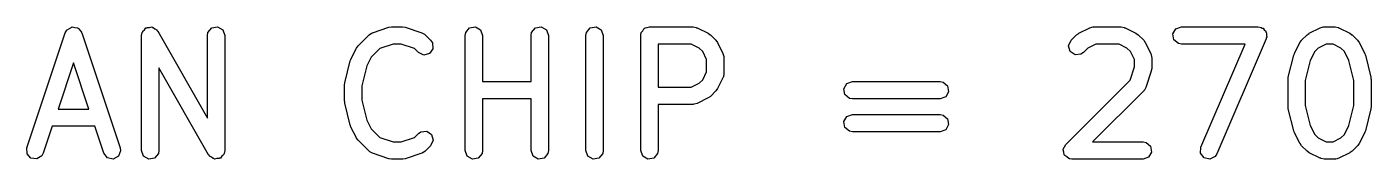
# Model space of a CAD drawing. Extents: x -3.87 to 1.04, y -1.6 to 1.04.
# Drawn here: x -2.701 to -2.2415, y -1.3731 to -1.3279 of the extents above; entities that cross this region are included whole.
import ezdxf

# ---------------------------------------------------------------- set-up
doc = ezdxf.new("R2010")
doc.units = 0
doc.header["$MEASUREMENT"] = 0
doc.layers.add('BLACK', color=7, linetype='CONTINUOUS')

msp = doc.modelspace()

# ---------------------------------------------------------------- linework, layer by layer
at = {"layer": 'BLACK', "linetype": 'CONTINUOUS'}
for p, q in [((-2.70095, -1.36925), (-2.68782, -1.32988)), ((-2.68782, -1.32988), (-2.68733, -1.32898)), ((-2.68733, -1.32898), (-2.68726, -1.32893)), ((-2.68726, -1.32893), (-2.68723, -1.32885)), ((-2.68723, -1.32885), (-2.68641, -1.32841)), ((-2.68641, -1.32841), (-2.68561, -1.32792)), ((-2.68561, -1.32792), (-2.68553, -1.32793)), ((-2.68553, -1.32793), (-2.68545, -1.32789)), ((-2.68545, -1.32789), (-2.68454, -1.32808)), ((-2.68454, -1.32808), (-2.68361, -1.32822)), ((-2.68361, -1.32822), (-2.68356, -1.32828)), ((-2.68356, -1.32828), (-2.68347, -1.3283)), ((-2.68347, -1.3283), (-2.68289, -1.32903)), ((-2.68289, -1.32903), (-2.68227, -1.32973)), ((-2.68227, -1.32973), (-2.68227, -1.32981)), ((-2.68227, -1.32981), (-2.68222, -1.32988)), ((-2.68222, -1.32988), (-2.6691, -1.36925)), ((-2.66173, -1.33081), (-2.66155, -1.3298)), ((-2.66173, -1.37018), (-2.66173, -1.33081)), ((-2.66155, -1.3298), (-2.66137, -1.32959)), ((-2.66137, -1.32959), (-2.66132, -1.32932)), ((-2.66132, -1.32932), (-2.66074, -1.32884)), ((-2.66074, -1.32884), (-2.66025, -1.32825)), ((-2.66025, -1.32825), (-2.65998, -1.32821)), ((-2.65998, -1.32821), (-2.65977, -1.32803)), ((-2.65977, -1.32803), (-2.65901, -1.32804)), ((-2.65901, -1.32804), (-2.65826, -1.3279)), ((-2.65826, -1.3279), (-2.65802, -1.32804)), ((-2.65802, -1.32804), (-2.65775, -1.32804)), ((-2.65775, -1.32804), (-2.65717, -1.32853)), ((-2.65717, -1.32853), (-2.65651, -1.32891)), ((-2.65651, -1.32891), (-2.65642, -1.32917)), ((-2.65642, -1.32917), (-2.65621, -1.32935)), ((-2.65621, -1.32935), (-2.63923, -1.35906)), ((-2.63923, -1.33081), (-2.63905, -1.3298)), ((-2.63923, -1.35906), (-2.63923, -1.33081)), ((-2.63905, -1.3298), (-2.63775, -1.32825)), ((-2.63775, -1.32825), (-2.63576, -1.3279)), ((-2.63576, -1.3279), (-2.63401, -1.32891)), ((-2.63401, -1.32891), (-2.63332, -1.33081)), ((-2.63332, -1.33081), (-2.63332, -1.37018)), ((-2.58775, -1.33435), (-2.584, -1.3306)), ((-2.584, -1.3306), (-2.58316, -1.33001)), ((-2.58316, -1.33001), (-2.58298, -1.33)), ((-2.58298, -1.33), (-2.58284, -1.32989)), ((-2.58284, -1.32989), (-2.57722, -1.32801)), ((-2.57722, -1.32801), (-2.57634, -1.32788)), ((-2.57634, -1.32788), (-2.57628, -1.32786)), ((-2.57628, -1.32786), (-2.57253, -1.32786)), ((-2.57253, -1.32786), (-2.57167, -1.32801)), ((-2.57167, -1.32801), (-2.5716, -1.32801)), ((-2.5716, -1.32801), (-2.56598, -1.32989)), ((-2.56598, -1.32989), (-2.56507, -1.33037)), ((-2.56507, -1.33037), (-2.56498, -1.33052)), ((-2.56498, -1.33052), (-2.56482, -1.3306)), ((-2.56482, -1.3306), (-2.56295, -1.33247)), ((-2.55112, -1.33081), (-2.55094, -1.3298)), ((-2.55112, -1.37018), (-2.55112, -1.33081)), ((-2.55094, -1.3298), (-2.54964, -1.32825)), ((-2.54964, -1.32825), (-2.54765, -1.3279)), ((-2.54765, -1.3279), (-2.5459, -1.32891)), ((-2.5459, -1.32891), (-2.54521, -1.33081)), ((-2.54521, -1.33081), (-2.54521, -1.34661)), ((-2.52862, -1.33081), (-2.52844, -1.3298)), ((-2.52862, -1.34661), (-2.52862, -1.33081)), ((-2.52844, -1.3298), (-2.52714, -1.32825)), ((-2.52714, -1.32825), (-2.52515, -1.3279)), ((-2.52515, -1.3279), (-2.5234, -1.32891)), ((-2.5234, -1.32891), (-2.52271, -1.33081)), ((-2.52271, -1.33081), (-2.52271, -1.37018)), ((-2.50987, -1.33081), (-2.50969, -1.3298)), ((-2.50987, -1.37018), (-2.50987, -1.33081)), ((-2.50969, -1.3298), (-2.50839, -1.32825)), ((-2.50839, -1.32825), (-2.50641, -1.3279)), ((-2.50641, -1.3279), (-2.50466, -1.32891)), ((-2.50466, -1.32891), (-2.50397, -1.33081)), ((-2.50397, -1.33081), (-2.50397, -1.37018)), ((-2.49112, -1.33081), (-2.49106, -1.33043)), ((-2.49112, -1.37018), (-2.49112, -1.33081)), ((-2.49108, -1.3303), (-2.49101, -1.33019)), ((-2.49106, -1.33043), (-2.49108, -1.3303)), ((-2.49101, -1.33019), (-2.49094, -1.3298)), ((-2.49094, -1.3298), (-2.49045, -1.32921)), ((-2.49045, -1.32921), (-2.49007, -1.32855)), ((-2.49007, -1.32855), (-2.48982, -1.32846)), ((-2.48982, -1.32846), (-2.48965, -1.32825)), ((-2.48965, -1.32825), (-2.48889, -1.32812)), ((-2.48889, -1.32812), (-2.48817, -1.32786)), ((-2.48817, -1.32786), (-2.47317, -1.32786)), ((-2.47317, -1.32786), (-2.47216, -1.32804)), ((-2.47216, -1.32804), (-2.47203, -1.32815)), ((-2.47203, -1.32815), (-2.47185, -1.32817)), ((-2.47185, -1.32817), (-2.4681, -1.33005)), ((-2.4681, -1.33005), (-2.46739, -1.33057)), ((-2.46739, -1.33057), (-2.46733, -1.3306)), ((-2.46733, -1.3306), (-2.46546, -1.33247)), ((-2.34403, -1.33247), (-2.34215, -1.3306)), ((-2.34215, -1.3306), (-2.34143, -1.33009)), ((-2.34143, -1.33009), (-2.34138, -1.33005)), ((-2.34138, -1.33005), (-2.33763, -1.32817)), ((-2.33763, -1.32817), (-2.33665, -1.32788)), ((-2.33665, -1.32788), (-2.33648, -1.32792)), ((-2.33648, -1.32792), (-2.33631, -1.32786)), ((-2.33631, -1.32786), (-2.32694, -1.32786)), ((-2.32694, -1.32786), (-2.32593, -1.32804)), ((-2.32593, -1.32804), (-2.3258, -1.32815)), ((-2.3258, -1.32815), (-2.32562, -1.32817)), ((-2.32562, -1.32817), (-2.32187, -1.33005)), ((-2.32187, -1.33005), (-2.32116, -1.33057)), ((-2.32116, -1.33057), (-2.3211, -1.3306)), ((-2.3211, -1.3306), (-2.31923, -1.33247)), ((-2.30923, -1.3303), (-2.30822, -1.32855)), ((-2.30888, -1.33229), (-2.30923, -1.3303)), ((-2.30733, -1.33359), (-2.30888, -1.33229)), ((-2.30822, -1.32855), (-2.30632, -1.32786)), ((-2.30632, -1.32786), (-2.28007, -1.32786)), ((-2.27736, -1.33197), (-2.29423, -1.37135)), ((-2.28007, -1.32786), (-2.27906, -1.32804)), ((-2.27906, -1.32804), (-2.27879, -1.32826)), ((-2.27879, -1.32826), (-2.27845, -1.32834)), ((-2.27845, -1.32834), (-2.27804, -1.32889)), ((-2.27804, -1.32889), (-2.27751, -1.32934)), ((-2.27751, -1.32934), (-2.27745, -1.32968)), ((-2.27745, -1.32968), (-2.27724, -1.32996)), ((-2.27734, -1.33163), (-2.27736, -1.33197)), ((-2.27716, -1.33132), (-2.27734, -1.33163)), ((-2.27724, -1.32996), (-2.27728, -1.33065)), ((-2.27728, -1.33065), (-2.27716, -1.33132)), ((-2.26529, -1.33247), (-2.26341, -1.3306)), ((-2.26341, -1.3306), (-2.26269, -1.33009)), ((-2.26269, -1.33009), (-2.26264, -1.33005)), ((-2.26264, -1.33005), (-2.25889, -1.32817)), ((-2.25889, -1.32817), (-2.25791, -1.32788)), ((-2.25791, -1.32788), (-2.25774, -1.32792)), ((-2.25774, -1.32792), (-2.25757, -1.32786)), ((-2.25757, -1.32786), (-2.25382, -1.32786)), ((-2.25382, -1.32786), (-2.25281, -1.32804)), ((-2.25281, -1.32804), (-2.25268, -1.32815)), ((-2.25268, -1.32815), (-2.2525, -1.32817)), ((-2.2525, -1.32817), (-2.24875, -1.33005)), ((-2.24875, -1.33005), (-2.24805, -1.33057)), ((-2.24805, -1.33057), (-2.24799, -1.3306)), ((-2.24799, -1.3306), (-2.24611, -1.33247)), ((-2.59017, -1.33887), (-2.5883, -1.33512)), ((-2.5883, -1.33512), (-2.58777, -1.33441)), ((-2.58777, -1.33441), (-2.58775, -1.33435)), ((-2.58031, -1.33527), (-2.58323, -1.33819)), ((-2.57581, -1.33376), (-2.58031, -1.33527)), ((-2.57301, -1.33376), (-2.57581, -1.33376)), ((-2.56851, -1.33527), (-2.57301, -1.33376)), ((-2.56712, -1.33665), (-2.56851, -1.33527)), ((-2.56529, -1.3375), (-2.56712, -1.33665)), ((-2.56334, -1.33698), (-2.56529, -1.3375)), ((-2.56218, -1.33533), (-2.56334, -1.33698)), ((-2.56295, -1.33247), (-2.56236, -1.33331)), ((-2.56236, -1.33331), (-2.56218, -1.33533)), ((-2.47387, -1.33376), (-2.48522, -1.33376)), ((-2.48522, -1.33376), (-2.48522, -1.34848)), ((-2.47117, -1.33511), (-2.47387, -1.33376)), ((-2.46997, -1.33631), (-2.47117, -1.33511)), ((-2.46863, -1.33901), (-2.46997, -1.33631)), ((-2.46546, -1.33247), (-2.46495, -1.3332)), ((-2.46495, -1.3332), (-2.46491, -1.33324)), ((-2.46491, -1.33324), (-2.46303, -1.33699)), ((-2.46303, -1.33699), (-2.46274, -1.33797)), ((-2.34488, -1.3343), (-2.34403, -1.33247)), ((-2.34436, -1.33625), (-2.34488, -1.3343)), ((-2.3427, -1.33741), (-2.34436, -1.33625)), ((-2.33985, -1.33665), (-2.34069, -1.33724)), ((-2.33831, -1.33511), (-2.33985, -1.33665)), ((-2.33562, -1.33376), (-2.33831, -1.33511)), ((-2.32764, -1.33376), (-2.33562, -1.33376)), ((-2.32494, -1.33511), (-2.32764, -1.33376)), ((-2.32374, -1.33631), (-2.32494, -1.33511)), ((-2.32239, -1.33901), (-2.32374, -1.33631)), ((-2.31923, -1.33247), (-2.31872, -1.3332)), ((-2.31872, -1.3332), (-2.31868, -1.33324)), ((-2.31868, -1.33324), (-2.3168, -1.33699)), ((-2.3168, -1.33699), (-2.31651, -1.33797)), ((-2.30632, -1.33376), (-2.30733, -1.33359)), ((-2.28455, -1.33376), (-2.30632, -1.33376)), ((-2.29966, -1.36902), (-2.28455, -1.33376)), ((-2.26773, -1.33713), (-2.26771, -1.33699)), ((-2.26771, -1.33699), (-2.26584, -1.33324)), ((-2.26584, -1.33324), (-2.26531, -1.33253)), ((-2.26531, -1.33253), (-2.26529, -1.33247)), ((-2.26077, -1.33631), (-2.26229, -1.33934)), ((-2.25957, -1.33511), (-2.26077, -1.33631)), ((-2.25688, -1.33376), (-2.25957, -1.33511)), ((-2.25452, -1.33376), (-2.25688, -1.33376)), ((-2.25182, -1.33511), (-2.25452, -1.33376)), ((-2.25063, -1.33631), (-2.25182, -1.33511)), ((-2.24911, -1.33934), (-2.25063, -1.33631)), ((-2.24611, -1.33247), (-2.24561, -1.3332)), ((-2.24561, -1.3332), (-2.24556, -1.33324)), ((-2.24556, -1.33324), (-2.24368, -1.33699)), ((-2.24368, -1.33699), (-2.24354, -1.33748)), ((-2.68502, -1.34015), (-2.6903, -1.35598)), ((-2.67974, -1.35598), (-2.68502, -1.34015)), ((-2.59227, -1.34697), (-2.5904, -1.33947)), ((-2.5904, -1.33947), (-2.59019, -1.339)), ((-2.59019, -1.339), (-2.59017, -1.33887)), ((-2.58475, -1.34122), (-2.58645, -1.34805)), ((-2.58323, -1.33819), (-2.58475, -1.34122)), ((-2.46863, -1.34324), (-2.46863, -1.33901)), ((-2.46274, -1.33797), (-2.46278, -1.33814)), ((-2.46278, -1.33814), (-2.46272, -1.33831)), ((-2.46272, -1.33831), (-2.46272, -1.34394)), ((-2.34069, -1.33724), (-2.3427, -1.33741)), ((-2.3239, -1.34609), (-2.32239, -1.34158)), ((-2.32239, -1.34158), (-2.32239, -1.33901)), ((-2.31651, -1.33797), (-2.31655, -1.33814)), ((-2.31655, -1.33814), (-2.31649, -1.33831)), ((-2.31649, -1.33831), (-2.31649, -1.34206)), ((-2.26981, -1.34509), (-2.26794, -1.33759)), ((-2.26794, -1.33759), (-2.26773, -1.33713)), ((-2.26229, -1.33934), (-2.264, -1.34617)), ((-2.2474, -1.34617), (-2.24911, -1.33934)), ((-2.24354, -1.33748), (-2.24346, -1.33759)), ((-2.24346, -1.33759), (-2.24159, -1.34509)), ((-2.63884, -1.37165), (-2.65582, -1.34193)), ((-2.65582, -1.34193), (-2.65582, -1.37018)), ((-2.47117, -1.34713), (-2.46997, -1.34594)), ((-2.46997, -1.34594), (-2.46863, -1.34324)), ((-2.46303, -1.34526), (-2.46491, -1.34901)), ((-2.46301, -1.34508), (-2.46303, -1.34526)), ((-2.4629, -1.34495), (-2.46301, -1.34508)), ((-2.46272, -1.34394), (-2.4629, -1.34495)), ((-2.3459, -1.36809), (-2.3239, -1.34609)), ((-2.31664, -1.34299), (-2.31851, -1.34862)), ((-2.31649, -1.34206), (-2.31664, -1.34293)), ((-2.31664, -1.34293), (-2.31664, -1.34299)), ((-2.2699, -1.34581), (-2.2698, -1.34523)), ((-2.2699, -1.35518), (-2.2699, -1.34581)), ((-2.2698, -1.34523), (-2.26981, -1.34509)), ((-2.264, -1.34617), (-2.264, -1.35482)), ((-2.2474, -1.35482), (-2.2474, -1.34617)), ((-2.24159, -1.34509), (-2.24154, -1.34568)), ((-2.24154, -1.34568), (-2.2415, -1.34581)), ((-2.2415, -1.34581), (-2.2415, -1.35518)), ((-2.59236, -1.34768), (-2.59226, -1.3471)), ((-2.59236, -1.35331), (-2.59236, -1.34768)), ((-2.59226, -1.3471), (-2.59227, -1.34697)), ((-2.58645, -1.34805), (-2.58645, -1.35295)), ((-2.54521, -1.34661), (-2.52862, -1.34661)), ((-2.48522, -1.34848), (-2.47387, -1.34848)), ((-2.47387, -1.34848), (-2.47117, -1.34713)), ((-2.46546, -1.34977), (-2.46733, -1.35165)), ((-2.46543, -1.34971), (-2.46546, -1.34977)), ((-2.46491, -1.34901), (-2.46543, -1.34971)), ((-2.42171, -1.34905), (-2.4207, -1.3473)), ((-2.42136, -1.35104), (-2.42171, -1.34905)), ((-2.4207, -1.3473), (-2.4188, -1.34661)), ((-2.4188, -1.34661), (-2.38881, -1.34661)), ((-2.38881, -1.34661), (-2.3878, -1.34678)), ((-2.3878, -1.34678), (-2.38625, -1.34808)), ((-2.3859, -1.35007), (-2.38691, -1.35182)), ((-2.38625, -1.34808), (-2.3859, -1.35007)), ((-2.31923, -1.34977), (-2.33668, -1.36723)), ((-2.31915, -1.34961), (-2.31923, -1.34977)), ((-2.319, -1.34952), (-2.31915, -1.34961)), ((-2.31851, -1.34862), (-2.319, -1.34952)), ((-2.59231, -1.35344), (-2.59236, -1.35331)), ((-2.59227, -1.35403), (-2.59231, -1.35344)), ((-2.5904, -1.36152), (-2.59227, -1.35403)), ((-2.58645, -1.35295), (-2.58475, -1.35978)), ((-2.52862, -1.35251), (-2.54521, -1.35251)), ((-2.54521, -1.35251), (-2.54521, -1.37018)), ((-2.52862, -1.37018), (-2.52862, -1.35251)), ((-2.47317, -1.35439), (-2.48522, -1.35439)), ((-2.48522, -1.35439), (-2.48522, -1.37018)), ((-2.47301, -1.35433), (-2.47317, -1.35439)), ((-2.47283, -1.35437), (-2.47301, -1.35433)), ((-2.47185, -1.35408), (-2.47283, -1.35437)), ((-2.4681, -1.3522), (-2.47185, -1.35408)), ((-2.46806, -1.35215), (-2.4681, -1.3522)), ((-2.46733, -1.35165), (-2.46806, -1.35215)), ((-2.41981, -1.35233), (-2.42136, -1.35104)), ((-2.4188, -1.35251), (-2.41981, -1.35233)), ((-2.38881, -1.35251), (-2.4188, -1.35251)), ((-2.38691, -1.35182), (-2.38881, -1.35251)), ((-2.26985, -1.35531), (-2.2699, -1.35518)), ((-2.26981, -1.3559), (-2.26985, -1.35531)), ((-2.264, -1.35482), (-2.26229, -1.36165)), ((-2.24911, -1.36165), (-2.2474, -1.35482)), ((-2.2415, -1.35518), (-2.2416, -1.35576)), ((-2.6903, -1.35598), (-2.67974, -1.35598)), ((-2.58475, -1.35978), (-2.58323, -1.36281)), ((-2.42171, -1.3603), (-2.4207, -1.35855)), ((-2.4207, -1.35855), (-2.4188, -1.35786)), ((-2.4188, -1.35786), (-2.38881, -1.35786)), ((-2.38881, -1.35786), (-2.3878, -1.35803)), ((-2.3878, -1.35803), (-2.38625, -1.35933)), ((-2.38625, -1.35933), (-2.3859, -1.36132)), ((-2.26794, -1.3634), (-2.26981, -1.3559)), ((-2.24159, -1.3559), (-2.24346, -1.3634)), ((-2.2416, -1.35576), (-2.24159, -1.3559)), ((-2.69227, -1.36189), (-2.69534, -1.37112)), ((-2.67778, -1.36189), (-2.69227, -1.36189)), ((-2.6747, -1.37112), (-2.67778, -1.36189)), ((-2.59032, -1.36164), (-2.5904, -1.36152)), ((-2.59017, -1.36213), (-2.59032, -1.36164)), ((-2.5883, -1.36588), (-2.59017, -1.36213)), ((-2.58323, -1.36281), (-2.58031, -1.36573)), ((-2.56851, -1.36573), (-2.56712, -1.36434)), ((-2.56712, -1.36434), (-2.56628, -1.36376)), ((-2.56628, -1.36376), (-2.56427, -1.36358)), ((-2.56427, -1.36358), (-2.56262, -1.36474)), ((-2.42136, -1.36228), (-2.42171, -1.3603)), ((-2.41981, -1.36358), (-2.42136, -1.36228)), ((-2.4188, -1.36376), (-2.41981, -1.36358)), ((-2.38881, -1.36376), (-2.4188, -1.36376)), ((-2.38691, -1.36307), (-2.38881, -1.36376)), ((-2.3859, -1.36132), (-2.38691, -1.36307)), ((-2.26786, -1.36351), (-2.26794, -1.3634)), ((-2.26771, -1.364), (-2.26786, -1.36351)), ((-2.26584, -1.36775), (-2.26771, -1.364)), ((-2.26229, -1.36165), (-2.26077, -1.36468)), ((-2.25063, -1.36468), (-2.24911, -1.36165)), ((-2.24368, -1.364), (-2.24556, -1.36775)), ((-2.24367, -1.36386), (-2.24368, -1.364)), ((-2.24346, -1.3634), (-2.24367, -1.36386)), ((-2.58825, -1.36592), (-2.5883, -1.36588)), ((-2.58775, -1.36665), (-2.58825, -1.36592)), ((-2.584, -1.3704), (-2.58775, -1.36665)), ((-2.58031, -1.36573), (-2.57581, -1.36723)), ((-2.57581, -1.36723), (-2.57301, -1.36723)), ((-2.57301, -1.36723), (-2.56851, -1.36573)), ((-2.56295, -1.36852), (-2.56482, -1.37039)), ((-2.56209, -1.36669), (-2.56295, -1.36852)), ((-2.56262, -1.36474), (-2.56209, -1.36669)), ((-2.34672, -1.36967), (-2.34628, -1.3689)), ((-2.34628, -1.3689), (-2.3459, -1.36809)), ((-2.33668, -1.36723), (-2.31944, -1.36723)), ((-2.31944, -1.36723), (-2.31843, -1.36741)), ((-2.31843, -1.36741), (-2.31688, -1.36871)), ((-2.31688, -1.36871), (-2.31653, -1.37069)), ((-2.29977, -1.37104), (-2.29966, -1.36902)), ((-2.26579, -1.3678), (-2.26584, -1.36775)), ((-2.26529, -1.36852), (-2.26579, -1.3678)), ((-2.26341, -1.37039), (-2.26529, -1.36852)), ((-2.26077, -1.36468), (-2.25957, -1.36588)), ((-2.25957, -1.36588), (-2.25688, -1.36723)), ((-2.25688, -1.36723), (-2.25452, -1.36723)), ((-2.25452, -1.36723), (-2.25182, -1.36588)), ((-2.25182, -1.36588), (-2.25063, -1.36468)), ((-2.24611, -1.36852), (-2.24799, -1.37039)), ((-2.24609, -1.36846), (-2.24611, -1.36852)), ((-2.24556, -1.36775), (-2.24609, -1.36846)), ((-2.70089, -1.37127), (-2.70095, -1.36925)), ((-2.69955, -1.37278), (-2.70089, -1.37127)), ((-2.69755, -1.37307), (-2.69955, -1.37278)), ((-2.69583, -1.37202), (-2.69755, -1.37307)), ((-2.69534, -1.37112), (-2.69583, -1.37202)), ((-2.67344, -1.3727), (-2.6747, -1.37112)), ((-2.67146, -1.3731), (-2.67344, -1.3727)), ((-2.66969, -1.37214), (-2.67146, -1.3731)), ((-2.66895, -1.37026), (-2.66969, -1.37214)), ((-2.6691, -1.36925), (-2.66895, -1.37026)), ((-2.66104, -1.37208), (-2.66173, -1.37018)), ((-2.65929, -1.37309), (-2.66104, -1.37208)), ((-2.6573, -1.37274), (-2.65929, -1.37309)), ((-2.656, -1.37119), (-2.6573, -1.37274)), ((-2.65582, -1.37018), (-2.656, -1.37119)), ((-2.63863, -1.37182), (-2.63884, -1.37165)), ((-2.63854, -1.37208), (-2.63863, -1.37182)), ((-2.63788, -1.37246), (-2.63854, -1.37208)), ((-2.6373, -1.37295), (-2.63788, -1.37246)), ((-2.63703, -1.37295), (-2.6373, -1.37295)), ((-2.63679, -1.37309), (-2.63703, -1.37295)), ((-2.63604, -1.37296), (-2.63679, -1.37309)), ((-2.63528, -1.37296), (-2.63604, -1.37296)), ((-2.63507, -1.37279), (-2.63528, -1.37296)), ((-2.6348, -1.37274), (-2.63507, -1.37279)), ((-2.63431, -1.37216), (-2.6348, -1.37274)), ((-2.63373, -1.37167), (-2.63431, -1.37216)), ((-2.63368, -1.3714), (-2.63373, -1.37167)), ((-2.6335, -1.37119), (-2.63368, -1.3714)), ((-2.63332, -1.37018), (-2.6335, -1.37119)), ((-2.58384, -1.37047), (-2.584, -1.3704)), ((-2.58374, -1.37062), (-2.58384, -1.37047)), ((-2.58284, -1.37111), (-2.58374, -1.37062)), ((-2.57722, -1.37298), (-2.58284, -1.37111)), ((-2.57715, -1.37298), (-2.57722, -1.37298)), ((-2.57628, -1.37313), (-2.57715, -1.37298)), ((-2.57253, -1.37313), (-2.57628, -1.37313)), ((-2.57247, -1.37311), (-2.57253, -1.37313)), ((-2.5716, -1.37298), (-2.57247, -1.37311)), ((-2.56598, -1.37111), (-2.5716, -1.37298)), ((-2.56584, -1.371), (-2.56598, -1.37111)), ((-2.56566, -1.37098), (-2.56584, -1.371)), ((-2.56482, -1.37039), (-2.56566, -1.37098)), ((-2.55042, -1.37208), (-2.55112, -1.37018)), ((-2.54868, -1.37309), (-2.55042, -1.37208)), ((-2.54669, -1.37274), (-2.54868, -1.37309)), ((-2.54539, -1.37119), (-2.54669, -1.37274)), ((-2.54521, -1.37018), (-2.54539, -1.37119)), ((-2.52793, -1.37208), (-2.52862, -1.37018)), ((-2.52618, -1.37309), (-2.52793, -1.37208)), ((-2.52419, -1.37274), (-2.52618, -1.37309)), ((-2.52289, -1.37119), (-2.52419, -1.37274)), ((-2.52271, -1.37018), (-2.52289, -1.37119)), ((-2.50918, -1.37208), (-2.50987, -1.37018)), ((-2.50743, -1.37309), (-2.50918, -1.37208)), ((-2.50544, -1.37274), (-2.50743, -1.37309)), ((-2.50414, -1.37119), (-2.50544, -1.37274)), ((-2.50397, -1.37018), (-2.50414, -1.37119)), ((-2.49043, -1.37208), (-2.49112, -1.37018)), ((-2.48868, -1.37309), (-2.49043, -1.37208)), ((-2.48669, -1.37274), (-2.48868, -1.37309)), ((-2.4854, -1.37119), (-2.48669, -1.37274)), ((-2.48522, -1.37018), (-2.4854, -1.37119)), ((-2.34675, -1.36992), (-2.3467, -1.3698)), ((-2.34652, -1.37078), (-2.34675, -1.36992)), ((-2.3467, -1.3698), (-2.34672, -1.36967)), ((-2.34637, -1.37166), (-2.34652, -1.37078)), ((-2.34627, -1.37174), (-2.34637, -1.37166)), ((-2.34623, -1.37188), (-2.34627, -1.37174)), ((-2.3455, -1.37239), (-2.34623, -1.37188)), ((-2.34482, -1.37296), (-2.3455, -1.37239)), ((-2.34464, -1.37299), (-2.34482, -1.37296)), ((-2.34458, -1.37303), (-2.34464, -1.37299)), ((-2.34445, -1.37302), (-2.34458, -1.37303)), ((-2.34381, -1.37313), (-2.34445, -1.37302)), ((-2.31944, -1.37313), (-2.34381, -1.37313)), ((-2.31754, -1.37244), (-2.31944, -1.37313)), ((-2.31653, -1.37069), (-2.31754, -1.37244)), ((-2.29856, -1.37265), (-2.29977, -1.37104)), ((-2.29659, -1.37311), (-2.29856, -1.37265)), ((-2.29479, -1.3722), (-2.29659, -1.37311)), ((-2.29423, -1.37135), (-2.29479, -1.3722)), ((-2.26335, -1.37042), (-2.26341, -1.37039)), ((-2.26264, -1.37095), (-2.26335, -1.37042)), ((-2.25889, -1.37282), (-2.26264, -1.37095)), ((-2.25872, -1.37284), (-2.25889, -1.37282)), ((-2.25858, -1.37296), (-2.25872, -1.37284)), ((-2.25757, -1.37313), (-2.25858, -1.37296)), ((-2.25382, -1.37313), (-2.25757, -1.37313)), ((-2.25366, -1.37307), (-2.25382, -1.37313)), ((-2.25349, -1.37312), (-2.25366, -1.37307)), ((-2.2525, -1.37282), (-2.25349, -1.37312)), ((-2.24875, -1.37095), (-2.2525, -1.37282)), ((-2.24871, -1.3709), (-2.24875, -1.37095)), ((-2.24799, -1.37039), (-2.24871, -1.3709))]:
    msp.add_line(p, q, dxfattribs=at)

doc.saveas('drawing.dxf')
